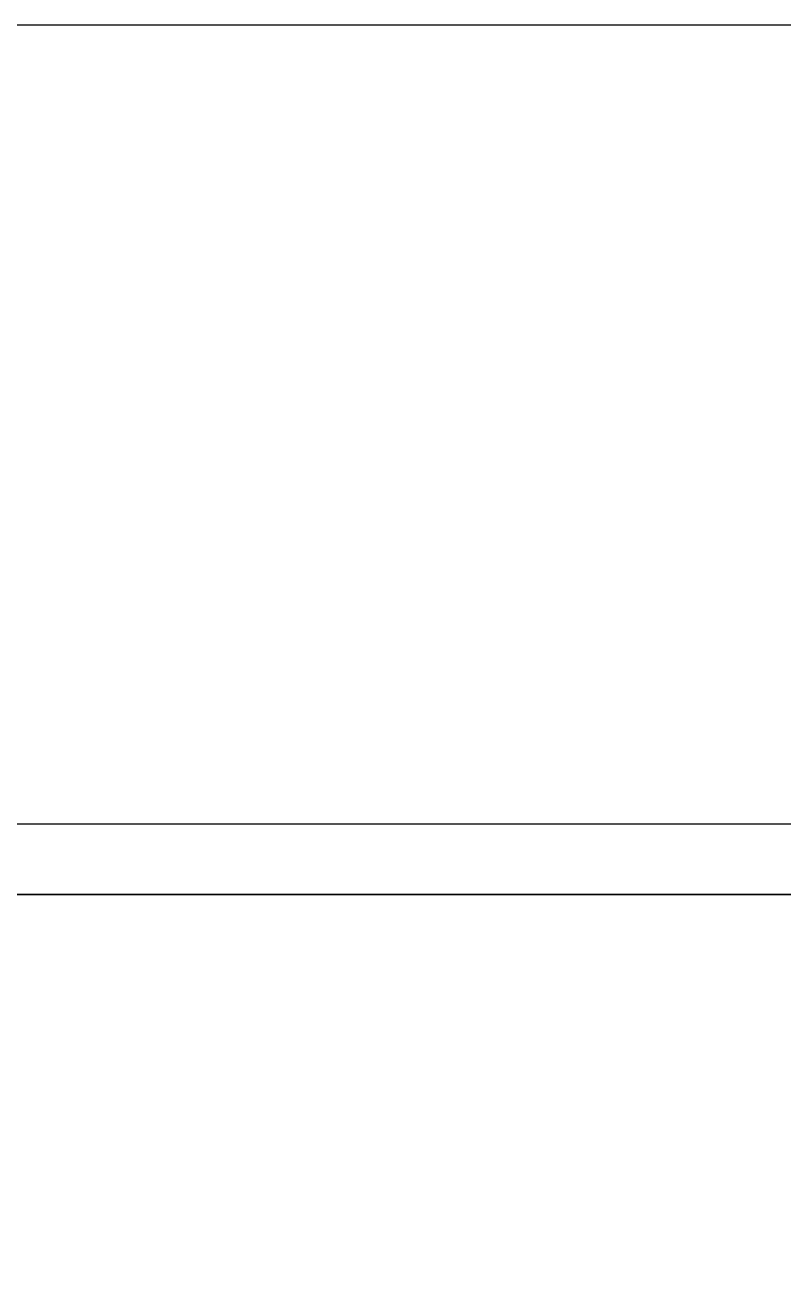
# Model space of a CAD drawing. Header units: inches. Extents: x -172 to 397, y -177 to 127.
# Drawn here: x 45.3 to 77.5, y -80.7 to -27.8 of the extents above; entities that cross this region are included whole.
import ezdxf

# ---------------------------------------------------------------- set-up
doc = ezdxf.new("R2010")
doc.units = ezdxf.units.IN
doc.header["$MEASUREMENT"] = 0

# ---------------------------------------------------------------- blocks, each defined once
blk = doc.blocks.new('TITLE BLOCK NEW 29102024')
at = {"color": 1}
for p, q in [((-520.821, -64.812), (-641.263, -64.812)), ((-641.263, -64.812), (-534.321, -64.812)), ((-641.263, -64.812), (-534.321, -64.812))]:
    blk.add_line(p, q, dxfattribs=at)
at = {"layer": 'DEFPOINTS', "color": 4}
blk.add_lwpolyline([(-643.97, -61.812), (-517.821, -61.812), (-517.821, -150.912), (-643.97, -150.912)], close=True, dxfattribs=at)

msp = doc.modelspace()

# ---------------------------------------------------------------- linework, layer by layer
at = {"color": 1}
msp.add_lwpolyline([(-171.716, -27.805), (385.716, -27.805), (385.716, -177.369), (-171.716, -177.369)], close=True, dxfattribs=at)

# ---------------------------------------------------------------- block references
msp.add_blockref('TITLE BLOCK NEW 29102024', (626.228, 0), dxfattribs=at)

doc.saveas('drawing.dxf')
